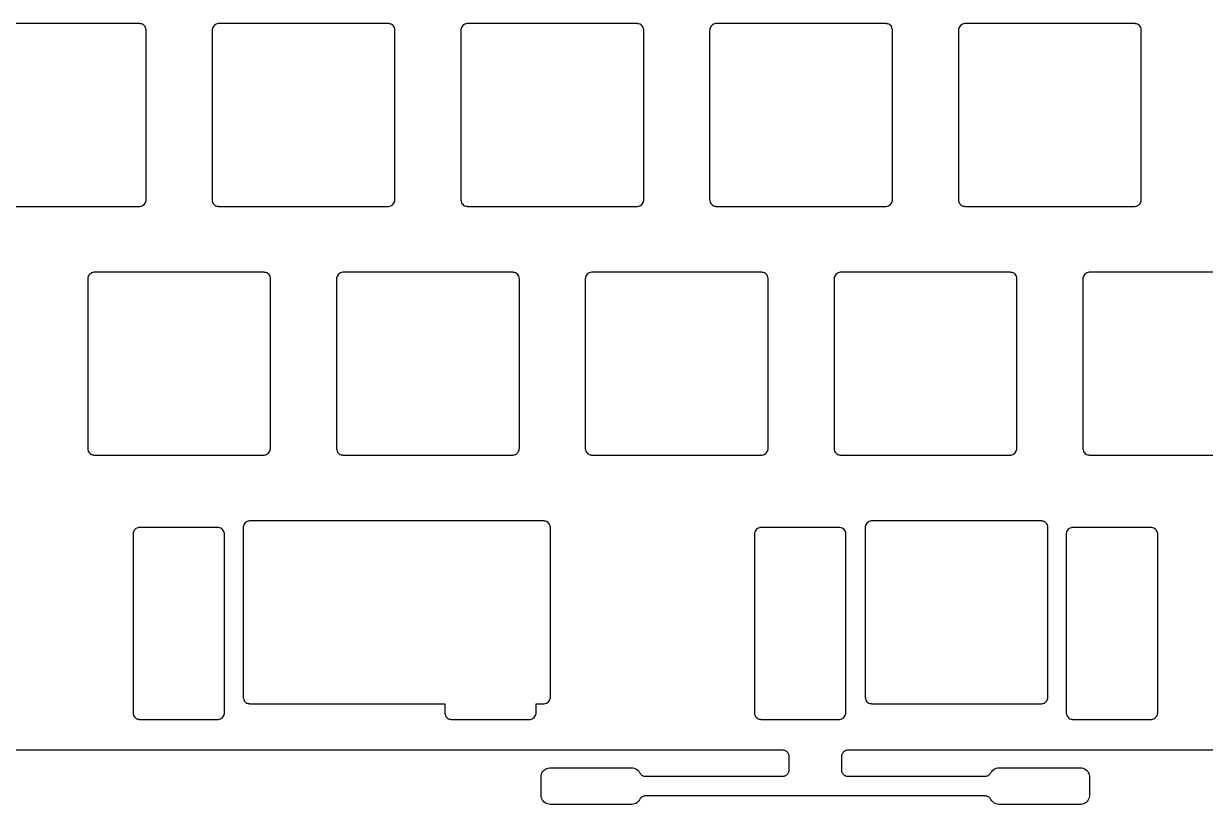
# Model space of a CAD drawing. Header units: millimetres. Extents: x 19 to 338, y -164 to -35.
# Drawn here: x 117.6 to 208.1, y -164.2 to -104.4 of the extents above; entities that cross this region are included whole.
import ezdxf

# ---------------------------------------------------------------- set-up
doc = ezdxf.new("R2010")
doc.units = ezdxf.units.MM
doc.layers.add('Edge.Cuts', color=254, linetype='CONTINUOUS', true_color=0xd0d2cd)

msp = doc.modelspace()

# ---------------------------------------------------------------- linework, layer by layer
at = {"layer": 'Edge.Cuts', "linetype": 'CONTINUOUS'}
for p, q in [((126.490548, -104.438), (113.529843, -104.438)), ((126.535359, -104.440012), (126.490548, -104.438)), ((126.556174, -104.441885), (126.535359, -104.440012)), ((126.644373, -104.457889), (126.556174, -104.441885)), ((126.728297, -104.489385), (126.644373, -104.457889)), ((126.805248, -104.535359), (126.728297, -104.489385)), ((126.872754, -104.594335), (126.805248, -104.535359)), ((126.928645, -104.664417), (126.872754, -104.594335)), ((126.971123, -104.743352), (126.928645, -104.664417)), ((126.998825, -104.828604), (126.971123, -104.743352)), ((126.99885, -104.828712), (126.998825, -104.828604)), ((126.99974, -104.832615), (126.99885, -104.828712)), ((127.011118, -104.910101), (126.99974, -104.832615)), ((127.011865, -104.921167), (127.011118, -104.910101)), ((127.013, -104.954842), (127.011865, -104.921167)), ((127.013, -117.915547), (127.013, -104.954842)), ((132.064012, -104.915644), (132.062, -104.960452)), ((132.062, -104.960452), (132.062, -117.921157)), ((132.065885, -104.894828), (132.064012, -104.915644)), ((132.081889, -104.806628), (132.065885, -104.894828)), ((132.113384, -104.722704), (132.081889, -104.806628)), ((132.159358, -104.645753), (132.113384, -104.722704)), ((132.218334, -104.578246), (132.159358, -104.645753)), ((132.288415, -104.522356), (132.218334, -104.578246)), ((132.36735, -104.479877), (132.288415, -104.522356)), ((132.452602, -104.452175), (132.36735, -104.479877)), ((132.452712, -104.452149), (132.452602, -104.452175)), ((132.456615, -104.451259), (132.452712, -104.452149)), ((132.534149, -104.439878), (132.456615, -104.451259)), ((132.545216, -104.439132), (132.534149, -104.439878)), ((132.578843, -104.438), (132.545216, -104.439132)), ((145.539548, -104.438), (132.578843, -104.438)), ((145.584359, -104.440012), (145.539548, -104.438)), ((145.605174, -104.441885), (145.584359, -104.440012)), ((145.693373, -104.457889), (145.605174, -104.441885)), ((145.777297, -104.489385), (145.693373, -104.457889)), ((145.854248, -104.535359), (145.777297, -104.489385)), ((145.921754, -104.594335), (145.854248, -104.535359)), ((145.977645, -104.664417), (145.921754, -104.594335)), ((146.020123, -104.743352), (145.977645, -104.664417)), ((146.047825, -104.828604), (146.020123, -104.743352)), ((146.04785, -104.828712), (146.047825, -104.828604)), ((146.04874, -104.832615), (146.04785, -104.828712)), ((146.060118, -104.910101), (146.04874, -104.832615)), ((146.060865, -104.921167), (146.060118, -104.910101)), ((146.062, -104.954842), (146.060865, -104.921167)), ((146.062, -117.915547), (146.062, -104.954842)), ((151.115012, -104.915644), (151.113, -104.960452)), ((151.113, -104.960452), (151.113, -117.921157)), ((151.116885, -104.894828), (151.115012, -104.915644)), ((151.132889, -104.806628), (151.116885, -104.894828)), ((151.164384, -104.722704), (151.132889, -104.806628)), ((151.210358, -104.645753), (151.164384, -104.722704)), ((151.269334, -104.578246), (151.210358, -104.645753)), ((151.339415, -104.522356), (151.269334, -104.578246)), ((151.41835, -104.479877), (151.339415, -104.522356)), ((151.503602, -104.452175), (151.41835, -104.479877)), ((151.503712, -104.452149), (151.503602, -104.452175)), ((151.507615, -104.451259), (151.503712, -104.452149)), ((151.585149, -104.439878), (151.507615, -104.451259)), ((151.596216, -104.439132), (151.585149, -104.439878)), ((151.629843, -104.438), (151.596216, -104.439132)), ((164.590548, -104.438), (151.629843, -104.438)), ((164.635359, -104.440012), (164.590548, -104.438)), ((164.656174, -104.441885), (164.635359, -104.440012)), ((164.744373, -104.457889), (164.656174, -104.441885)), ((164.828297, -104.489385), (164.744373, -104.457889)), ((164.905248, -104.535359), (164.828297, -104.489385)), ((164.972754, -104.594335), (164.905248, -104.535359)), ((165.028645, -104.664417), (164.972754, -104.594335)), ((165.071123, -104.743352), (165.028645, -104.664417)), ((165.098825, -104.828604), (165.071123, -104.743352)), ((165.09885, -104.828712), (165.098825, -104.828604)), ((165.09974, -104.832615), (165.09885, -104.828712)), ((165.111118, -104.910101), (165.09974, -104.832615)), ((165.111865, -104.921167), (165.111118, -104.910101)), ((165.113, -104.954842), (165.111865, -104.921167)), ((165.113, -117.915547), (165.113, -104.954842)), ((170.164012, -104.915644), (170.162, -104.960452)), ((170.162, -104.960452), (170.162, -117.921157)), ((170.165885, -104.894828), (170.164012, -104.915644)), ((170.181889, -104.806628), (170.165885, -104.894828)), ((170.213384, -104.722704), (170.181889, -104.806628)), ((170.259358, -104.645753), (170.213384, -104.722704)), ((170.318334, -104.578246), (170.259358, -104.645753)), ((170.388415, -104.522356), (170.318334, -104.578246)), ((170.46735, -104.479877), (170.388415, -104.522356)), ((170.552602, -104.452175), (170.46735, -104.479877)), ((170.552712, -104.452149), (170.552602, -104.452175)), ((170.556615, -104.451259), (170.552712, -104.452149)), ((170.634149, -104.439878), (170.556615, -104.451259)), ((170.645216, -104.439132), (170.634149, -104.439878)), ((170.678843, -104.438), (170.645216, -104.439132)), ((183.639548, -104.438), (170.678843, -104.438)), ((183.684359, -104.440012), (183.639548, -104.438)), ((183.705174, -104.441885), (183.684359, -104.440012)), ((183.793373, -104.457889), (183.705174, -104.441885)), ((183.877297, -104.489385), (183.793373, -104.457889)), ((183.954248, -104.535359), (183.877297, -104.489385)), ((184.021754, -104.594335), (183.954248, -104.535359)), ((184.077645, -104.664417), (184.021754, -104.594335)), ((184.120123, -104.743352), (184.077645, -104.664417)), ((184.147825, -104.828604), (184.120123, -104.743352)), ((184.14785, -104.828712), (184.147825, -104.828604)), ((184.14874, -104.832615), (184.14785, -104.828712)), ((184.160118, -104.910101), (184.14874, -104.832615)), ((184.160865, -104.921167), (184.160118, -104.910101)), ((184.162, -104.954842), (184.160865, -104.921167)), ((184.162, -117.915547), (184.162, -104.954842)), ((189.215012, -104.915644), (189.213, -104.960452)), ((189.213, -104.960452), (189.213, -117.921157)), ((189.216885, -104.894828), (189.215012, -104.915644)), ((189.232889, -104.806628), (189.216885, -104.894828)), ((189.264384, -104.722704), (189.232889, -104.806628)), ((189.310358, -104.645753), (189.264384, -104.722704)), ((189.369334, -104.578246), (189.310358, -104.645753)), ((189.439415, -104.522356), (189.369334, -104.578246)), ((189.51835, -104.479877), (189.439415, -104.522356)), ((189.603602, -104.452175), (189.51835, -104.479877)), ((189.603712, -104.452149), (189.603602, -104.452175)), ((189.607615, -104.451259), (189.603712, -104.452149)), ((189.685149, -104.439878), (189.607615, -104.451259)), ((189.696216, -104.439132), (189.685149, -104.439878)), ((189.729843, -104.438), (189.696216, -104.439132)), ((202.690548, -104.438), (189.729843, -104.438)), ((202.735359, -104.440012), (202.690548, -104.438)), ((202.756174, -104.441885), (202.735359, -104.440012)), ((202.844373, -104.457889), (202.756174, -104.441885)), ((202.928297, -104.489385), (202.844373, -104.457889)), ((203.005248, -104.535359), (202.928297, -104.489385)), ((203.072754, -104.594335), (203.005248, -104.535359)), ((203.128645, -104.664417), (203.072754, -104.594335)), ((203.171123, -104.743352), (203.128645, -104.664417)), ((203.198825, -104.828604), (203.171123, -104.743352)), ((203.19885, -104.828712), (203.198825, -104.828604)), ((203.19974, -104.832615), (203.19885, -104.828712)), ((203.211118, -104.910101), (203.19974, -104.832615)), ((203.211865, -104.921167), (203.211118, -104.910101)), ((203.213, -104.954842), (203.211865, -104.921167)), ((203.213, -117.915547), (203.213, -104.954842)), ((113.535452, -118.438), (126.496157, -118.438)), ((126.496157, -118.438), (126.529832, -118.436865)), ((126.529832, -118.436865), (126.540898, -118.436118)), ((126.540898, -118.436118), (126.618384, -118.42474)), ((126.618384, -118.42474), (126.622287, -118.42385)), ((126.622287, -118.42385), (126.622374, -118.42383)), ((126.622374, -118.42383), (126.707627, -118.396132)), ((126.707627, -118.396132), (126.786564, -118.353657)), ((126.786564, -118.353657), (126.856648, -118.297769)), ((126.856648, -118.297769), (126.915627, -118.230266)), ((126.915627, -118.230266), (126.961605, -118.153316)), ((126.961605, -118.153316), (126.993104, -118.069394)), ((126.993104, -118.069394), (127.009112, -117.981195)), ((127.009112, -117.981195), (127.010986, -117.960379)), ((127.010986, -117.960379), (127.013, -117.915547)), ((132.062, -117.921157), (132.063132, -117.954788)), ((132.063132, -117.954788), (132.063878, -117.965854)), ((132.063878, -117.965854), (132.075259, -118.043384)), ((132.075259, -118.043384), (132.076149, -118.047287)), ((132.076149, -118.047287), (132.076169, -118.047374)), ((132.076169, -118.047374), (132.103867, -118.132627)), ((132.103867, -118.132627), (132.146342, -118.211564)), ((132.146342, -118.211564), (132.20223, -118.281648)), ((132.20223, -118.281648), (132.269733, -118.340627)), ((132.269733, -118.340627), (132.346683, -118.386605)), ((132.346683, -118.386605), (132.430605, -118.418104)), ((132.430605, -118.418104), (132.518804, -118.434112)), ((132.518804, -118.434112), (132.53962, -118.435986)), ((132.53962, -118.435986), (132.584452, -118.438)), ((132.584452, -118.438), (145.545157, -118.438)), ((145.545157, -118.438), (145.578832, -118.436865)), ((145.578832, -118.436865), (145.589898, -118.436118)), ((145.589898, -118.436118), (145.667384, -118.42474)), ((145.667384, -118.42474), (145.671287, -118.42385)), ((145.671287, -118.42385), (145.671374, -118.42383)), ((145.671374, -118.42383), (145.756627, -118.396132)), ((145.756627, -118.396132), (145.835564, -118.353657)), ((145.835564, -118.353657), (145.905648, -118.297769)), ((145.905648, -118.297769), (145.964627, -118.230266)), ((145.964627, -118.230266), (146.010605, -118.153316)), ((146.010605, -118.153316), (146.042104, -118.069394)), ((146.042104, -118.069394), (146.058112, -117.981195)), ((146.058112, -117.981195), (146.059986, -117.960379)), ((146.059986, -117.960379), (146.062, -117.915547)), ((151.113, -117.921157), (151.114132, -117.954788)), ((151.114132, -117.954788), (151.114878, -117.965854)), ((151.114878, -117.965854), (151.126259, -118.043384)), ((151.126259, -118.043384), (151.127149, -118.047287)), ((151.127149, -118.047287), (151.127169, -118.047374)), ((151.127169, -118.047374), (151.154867, -118.132627)), ((151.154867, -118.132627), (151.197342, -118.211564)), ((151.197342, -118.211564), (151.25323, -118.281648)), ((151.25323, -118.281648), (151.320733, -118.340627)), ((151.320733, -118.340627), (151.397683, -118.386605)), ((151.397683, -118.386605), (151.481605, -118.418104)), ((151.481605, -118.418104), (151.569804, -118.434112)), ((151.569804, -118.434112), (151.59062, -118.435986)), ((151.59062, -118.435986), (151.635452, -118.438)), ((151.635452, -118.438), (164.596157, -118.438)), ((164.596157, -118.438), (164.629832, -118.436865)), ((164.629832, -118.436865), (164.640898, -118.436118)), ((164.640898, -118.436118), (164.718384, -118.42474)), ((164.718384, -118.42474), (164.722287, -118.42385)), ((164.722287, -118.42385), (164.722374, -118.42383)), ((164.722374, -118.42383), (164.807627, -118.396132)), ((164.807627, -118.396132), (164.886564, -118.353657)), ((164.886564, -118.353657), (164.956648, -118.297769)), ((164.956648, -118.297769), (165.015627, -118.230266)), ((165.015627, -118.230266), (165.061605, -118.153316)), ((165.061605, -118.153316), (165.093104, -118.069394)), ((165.093104, -118.069394), (165.109112, -117.981195)), ((165.109112, -117.981195), (165.110986, -117.960379)), ((165.110986, -117.960379), (165.113, -117.915547)), ((170.162, -117.921157), (170.163132, -117.954788)), ((170.163132, -117.954788), (170.163878, -117.965854)), ((170.163878, -117.965854), (170.175259, -118.043384)), ((170.175259, -118.043384), (170.176149, -118.047287)), ((170.176149, -118.047287), (170.176169, -118.047374)), ((170.176169, -118.047374), (170.203867, -118.132627)), ((170.203867, -118.132627), (170.246342, -118.211564)), ((170.246342, -118.211564), (170.30223, -118.281648)), ((170.30223, -118.281648), (170.369733, -118.340627)), ((170.369733, -118.340627), (170.446683, -118.386605)), ((170.446683, -118.386605), (170.530605, -118.418104)), ((170.530605, -118.418104), (170.618804, -118.434112)), ((170.618804, -118.434112), (170.63962, -118.435986)), ((170.63962, -118.435986), (170.684452, -118.438)), ((170.684452, -118.438), (183.645157, -118.438)), ((183.645157, -118.438), (183.678832, -118.436865)), ((183.678832, -118.436865), (183.689898, -118.436118)), ((183.689898, -118.436118), (183.767384, -118.42474)), ((183.767384, -118.42474), (183.771287, -118.42385)), ((183.771287, -118.42385), (183.771374, -118.42383)), ((183.771374, -118.42383), (183.856627, -118.396132)), ((183.856627, -118.396132), (183.935564, -118.353657)), ((183.935564, -118.353657), (184.005648, -118.297769)), ((184.005648, -118.297769), (184.064627, -118.230266)), ((184.064627, -118.230266), (184.110605, -118.153316)), ((184.110605, -118.153316), (184.142104, -118.069394)), ((184.142104, -118.069394), (184.158112, -117.981195)), ((184.158112, -117.981195), (184.159986, -117.960379)), ((184.159986, -117.960379), (184.162, -117.915547)), ((189.213, -117.921157), (189.214132, -117.954788)), ((189.214132, -117.954788), (189.214878, -117.965854)), ((189.214878, -117.965854), (189.226259, -118.043384)), ((189.226259, -118.043384), (189.227149, -118.047287)), ((189.227149, -118.047287), (189.227169, -118.047374)), ((189.227169, -118.047374), (189.254867, -118.132627)), ((189.254867, -118.132627), (189.297342, -118.211564)), ((189.297342, -118.211564), (189.35323, -118.281648)), ((189.35323, -118.281648), (189.420733, -118.340627)), ((189.420733, -118.340627), (189.497683, -118.386605)), ((189.497683, -118.386605), (189.581605, -118.418104)), ((189.581605, -118.418104), (189.669804, -118.434112)), ((189.669804, -118.434112), (189.69062, -118.435986)), ((189.69062, -118.435986), (189.735452, -118.438)), ((189.735452, -118.438), (202.696157, -118.438)), ((202.696157, -118.438), (202.729832, -118.436865)), ((202.729832, -118.436865), (202.740898, -118.436118)), ((202.740898, -118.436118), (202.818384, -118.42474)), ((202.818384, -118.42474), (202.822287, -118.42385)), ((202.822287, -118.42385), (202.822374, -118.42383)), ((202.822374, -118.42383), (202.907627, -118.396132)), ((202.907627, -118.396132), (202.986564, -118.353657)), ((202.986564, -118.353657), (203.056648, -118.297769)), ((203.056648, -118.297769), (203.115627, -118.230266)), ((203.115627, -118.230266), (203.161605, -118.153316)), ((203.161605, -118.153316), (203.193104, -118.069394)), ((203.193104, -118.069394), (203.209112, -117.981195)), ((203.209112, -117.981195), (203.210986, -117.960379)), ((203.210986, -117.960379), (203.213, -117.915547)), ((122.540012, -123.965644), (122.538, -124.010452)), ((122.541885, -123.944828), (122.540012, -123.965644)), ((122.557889, -123.856628), (122.541885, -123.944828)), ((122.589384, -123.772704), (122.557889, -123.856628)), ((122.635358, -123.695753), (122.589384, -123.772704)), ((122.694334, -123.628246), (122.635358, -123.695753)), ((122.764415, -123.572356), (122.694334, -123.628246)), ((122.84335, -123.529877), (122.764415, -123.572356)), ((122.928602, -123.502175), (122.84335, -123.529877)), ((122.928712, -123.502149), (122.928602, -123.502175)), ((122.932615, -123.501259), (122.928712, -123.502149)), ((123.010149, -123.489878), (122.932615, -123.501259)), ((123.021216, -123.489132), (123.010149, -123.489878)), ((123.054843, -123.488), (123.021216, -123.489132)), ((136.015548, -123.488), (123.054843, -123.488)), ((136.060359, -123.490012), (136.015548, -123.488)), ((136.081174, -123.491885), (136.060359, -123.490012)), ((136.169373, -123.507889), (136.081174, -123.491885)), ((136.253297, -123.539385), (136.169373, -123.507889)), ((136.330248, -123.585359), (136.253297, -123.539385)), ((136.397754, -123.644335), (136.330248, -123.585359)), ((136.453645, -123.714417), (136.397754, -123.644335)), ((136.496123, -123.793352), (136.453645, -123.714417)), ((136.523825, -123.878604), (136.496123, -123.793352)), ((136.52385, -123.878712), (136.523825, -123.878604)), ((136.52474, -123.882615), (136.52385, -123.878712)), ((136.536118, -123.960101), (136.52474, -123.882615)), ((136.536865, -123.971167), (136.536118, -123.960101)), ((141.590012, -123.965644), (141.588, -124.010452)), ((141.591885, -123.944828), (141.590012, -123.965644)), ((141.607889, -123.856628), (141.591885, -123.944828)), ((141.639384, -123.772704), (141.607889, -123.856628)), ((141.685358, -123.695753), (141.639384, -123.772704)), ((141.744334, -123.628246), (141.685358, -123.695753)), ((141.814415, -123.572356), (141.744334, -123.628246)), ((141.89335, -123.529877), (141.814415, -123.572356)), ((141.978602, -123.502175), (141.89335, -123.529877)), ((141.978712, -123.502149), (141.978602, -123.502175)), ((141.982615, -123.501259), (141.978712, -123.502149)), ((142.060149, -123.489878), (141.982615, -123.501259)), ((142.071216, -123.489132), (142.060149, -123.489878)), ((142.104843, -123.488), (142.071216, -123.489132)), ((155.065548, -123.488), (142.104843, -123.488)), ((155.110359, -123.490012), (155.065548, -123.488)), ((155.131174, -123.491885), (155.110359, -123.490012)), ((155.219373, -123.507889), (155.131174, -123.491885)), ((155.303297, -123.539385), (155.219373, -123.507889)), ((155.380248, -123.585359), (155.303297, -123.539385)), ((155.447754, -123.644335), (155.380248, -123.585359)), ((155.503645, -123.714417), (155.447754, -123.644335)), ((155.546123, -123.793352), (155.503645, -123.714417)), ((155.573825, -123.878604), (155.546123, -123.793352)), ((155.57385, -123.878712), (155.573825, -123.878604)), ((155.57474, -123.882615), (155.57385, -123.878712)), ((155.586118, -123.960101), (155.57474, -123.882615)), ((155.586865, -123.971167), (155.586118, -123.960101)), ((160.640012, -123.965644), (160.638, -124.010452)), ((160.641885, -123.944828), (160.640012, -123.965644)), ((160.657889, -123.856628), (160.641885, -123.944828)), ((160.689384, -123.772704), (160.657889, -123.856628)), ((160.735358, -123.695753), (160.689384, -123.772704)), ((160.794334, -123.628246), (160.735358, -123.695753)), ((160.864415, -123.572356), (160.794334, -123.628246)), ((160.94335, -123.529877), (160.864415, -123.572356)), ((161.028602, -123.502175), (160.94335, -123.529877)), ((161.028712, -123.502149), (161.028602, -123.502175)), ((161.032615, -123.501259), (161.028712, -123.502149)), ((161.110149, -123.489878), (161.032615, -123.501259)), ((161.121216, -123.489132), (161.110149, -123.489878)), ((161.154843, -123.488), (161.121216, -123.489132)), ((174.115548, -123.488), (161.154843, -123.488)), ((174.160359, -123.490012), (174.115548, -123.488)), ((174.181174, -123.491885), (174.160359, -123.490012)), ((174.269373, -123.507889), (174.181174, -123.491885)), ((174.353297, -123.539385), (174.269373, -123.507889)), ((174.430248, -123.585359), (174.353297, -123.539385)), ((174.497754, -123.644335), (174.430248, -123.585359)), ((174.553645, -123.714417), (174.497754, -123.644335)), ((174.596123, -123.793352), (174.553645, -123.714417)), ((174.623825, -123.878604), (174.596123, -123.793352)), ((174.62385, -123.878712), (174.623825, -123.878604)), ((174.62474, -123.882615), (174.62385, -123.878712)), ((174.636118, -123.960101), (174.62474, -123.882615)), ((174.636865, -123.971167), (174.636118, -123.960101)), ((179.690012, -123.965644), (179.688, -124.010452)), ((179.691885, -123.944828), (179.690012, -123.965644)), ((179.707889, -123.856628), (179.691885, -123.944828)), ((179.739384, -123.772704), (179.707889, -123.856628)), ((179.785358, -123.695753), (179.739384, -123.772704)), ((179.844334, -123.628246), (179.785358, -123.695753)), ((179.914415, -123.572356), (179.844334, -123.628246)), ((179.99335, -123.529877), (179.914415, -123.572356)), ((180.078602, -123.502175), (179.99335, -123.529877)), ((180.078712, -123.502149), (180.078602, -123.502175)), ((180.082615, -123.501259), (180.078712, -123.502149)), ((180.160149, -123.489878), (180.082615, -123.501259)), ((180.171216, -123.489132), (180.160149, -123.489878)), ((180.204843, -123.488), (180.171216, -123.489132)), ((193.165548, -123.488), (180.204843, -123.488)), ((193.210359, -123.490012), (193.165548, -123.488)), ((193.231174, -123.491885), (193.210359, -123.490012)), ((193.319373, -123.507889), (193.231174, -123.491885)), ((193.403297, -123.539385), (193.319373, -123.507889)), ((193.480248, -123.585359), (193.403297, -123.539385)), ((193.547754, -123.644335), (193.480248, -123.585359)), ((193.603645, -123.714417), (193.547754, -123.644335)), ((193.646123, -123.793352), (193.603645, -123.714417)), ((193.673825, -123.878604), (193.646123, -123.793352)), ((193.67385, -123.878712), (193.673825, -123.878604)), ((193.67474, -123.882615), (193.67385, -123.878712)), ((193.686118, -123.960101), (193.67474, -123.882615)), ((193.686865, -123.971167), (193.686118, -123.960101)), ((198.740012, -123.965644), (198.738, -124.010452)), ((198.741885, -123.944828), (198.740012, -123.965644)), ((198.757889, -123.856628), (198.741885, -123.944828)), ((198.789384, -123.772704), (198.757889, -123.856628)), ((198.835358, -123.695753), (198.789384, -123.772704)), ((198.894334, -123.628246), (198.835358, -123.695753)), ((198.964415, -123.572356), (198.894334, -123.628246)), ((199.04335, -123.529877), (198.964415, -123.572356)), ((199.128602, -123.502175), (199.04335, -123.529877)), ((199.128712, -123.502149), (199.128602, -123.502175)), ((199.132615, -123.501259), (199.128712, -123.502149)), ((199.210149, -123.489878), (199.132615, -123.501259)), ((199.221216, -123.489132), (199.210149, -123.489878)), ((199.254843, -123.488), (199.221216, -123.489132)), ((212.215548, -123.488), (199.254843, -123.488)), ((122.538, -124.010452), (122.538, -136.971157)), ((136.538, -124.004842), (136.536865, -123.971167)), ((136.538, -136.965547), (136.538, -124.004842)), ((141.588, -124.010452), (141.588, -136.971157)), ((155.588, -124.004842), (155.586865, -123.971167)), ((155.588, -136.965547), (155.588, -124.004842)), ((160.638, -124.010452), (160.638, -136.971157)), ((174.638, -124.004842), (174.636865, -123.971167)), ((174.638, -136.965547), (174.638, -124.004842)), ((179.688, -124.010452), (179.688, -136.971157)), ((193.688, -124.004842), (193.686865, -123.971167)), ((193.688, -136.965547), (193.688, -124.004842)), ((198.738, -124.010452), (198.738, -136.971157)), ((122.538, -136.971157), (122.539132, -137.004788)), ((122.539132, -137.004788), (122.539878, -137.015854)), ((122.539878, -137.015854), (122.551259, -137.093384)), ((122.551259, -137.093384), (122.552149, -137.097287)), ((122.552149, -137.097287), (122.552169, -137.097374)), ((122.552169, -137.097374), (122.579867, -137.182627)), ((122.579867, -137.182627), (122.622342, -137.261564)), ((122.622342, -137.261564), (122.67823, -137.331648)), ((122.67823, -137.331648), (122.745733, -137.390627)), ((122.745733, -137.390627), (122.822683, -137.436605)), ((122.822683, -137.436605), (122.906605, -137.468104)), ((122.906605, -137.468104), (122.994804, -137.484112)), ((122.994804, -137.484112), (123.01562, -137.485986)), ((123.01562, -137.485986), (123.060452, -137.488)), ((123.060452, -137.488), (136.021157, -137.488)), ((136.021157, -137.488), (136.054832, -137.486865)), ((136.054832, -137.486865), (136.065898, -137.486118)), ((136.065898, -137.486118), (136.143384, -137.47474)), ((136.143384, -137.47474), (136.147287, -137.47385)), ((136.147287, -137.47385), (136.147374, -137.47383)), ((136.147374, -137.47383), (136.232627, -137.446132)), ((136.232627, -137.446132), (136.311564, -137.403657)), ((136.311564, -137.403657), (136.381648, -137.347769)), ((136.381648, -137.347769), (136.440627, -137.280266)), ((136.440627, -137.280266), (136.486605, -137.203316)), ((136.486605, -137.203316), (136.518104, -137.119394)), ((136.518104, -137.119394), (136.534112, -137.031195)), ((136.534112, -137.031195), (136.535986, -137.010379)), ((136.535986, -137.010379), (136.538, -136.965547)), ((141.588, -136.971157), (141.589132, -137.004788)), ((141.589132, -137.004788), (141.589878, -137.015854)), ((141.589878, -137.015854), (141.601259, -137.093384)), ((141.601259, -137.093384), (141.602149, -137.097287)), ((141.602149, -137.097287), (141.602169, -137.097374)), ((141.602169, -137.097374), (141.629867, -137.182627)), ((141.629867, -137.182627), (141.672342, -137.261564)), ((141.672342, -137.261564), (141.72823, -137.331648)), ((141.72823, -137.331648), (141.795733, -137.390627)), ((141.795733, -137.390627), (141.872683, -137.436605)), ((141.872683, -137.436605), (141.956605, -137.468104)), ((141.956605, -137.468104), (142.044804, -137.484112)), ((142.044804, -137.484112), (142.06562, -137.485986)), ((142.06562, -137.485986), (142.110452, -137.488)), ((142.110452, -137.488), (155.071157, -137.488)), ((155.071157, -137.488), (155.104832, -137.486865)), ((155.104832, -137.486865), (155.115898, -137.486118)), ((155.115898, -137.486118), (155.193384, -137.47474)), ((155.193384, -137.47474), (155.197287, -137.47385)), ((155.197287, -137.47385), (155.197374, -137.47383)), ((155.197374, -137.47383), (155.282627, -137.446132)), ((155.282627, -137.446132), (155.361564, -137.403657)), ((155.361564, -137.403657), (155.431648, -137.347769)), ((155.431648, -137.347769), (155.490627, -137.280266)), ((155.490627, -137.280266), (155.536605, -137.203316)), ((155.536605, -137.203316), (155.568104, -137.119394)), ((155.568104, -137.119394), (155.584112, -137.031195)), ((155.584112, -137.031195), (155.585986, -137.010379)), ((155.585986, -137.010379), (155.588, -136.965547)), ((160.638, -136.971157), (160.639132, -137.004788)), ((160.639132, -137.004788), (160.639878, -137.015854)), ((160.639878, -137.015854), (160.651259, -137.093384)), ((160.651259, -137.093384), (160.652149, -137.097287)), ((160.652149, -137.097287), (160.652169, -137.097374)), ((160.652169, -137.097374), (160.679867, -137.182627)), ((160.679867, -137.182627), (160.722342, -137.261564)), ((160.722342, -137.261564), (160.77823, -137.331648)), ((160.77823, -137.331648), (160.845733, -137.390627)), ((160.845733, -137.390627), (160.922683, -137.436605)), ((160.922683, -137.436605), (161.006605, -137.468104)), ((161.006605, -137.468104), (161.094804, -137.484112)), ((161.094804, -137.484112), (161.11562, -137.485986)), ((161.11562, -137.485986), (161.160452, -137.488)), ((161.160452, -137.488), (174.121157, -137.488)), ((174.121157, -137.488), (174.154832, -137.486865)), ((174.154832, -137.486865), (174.165898, -137.486118)), ((174.165898, -137.486118), (174.243384, -137.47474)), ((174.243384, -137.47474), (174.247287, -137.47385)), ((174.247287, -137.47385), (174.247374, -137.47383)), ((174.247374, -137.47383), (174.332627, -137.446132)), ((174.332627, -137.446132), (174.411564, -137.403657)), ((174.411564, -137.403657), (174.481648, -137.347769)), ((174.481648, -137.347769), (174.540627, -137.280266)), ((174.540627, -137.280266), (174.586605, -137.203316)), ((174.586605, -137.203316), (174.618104, -137.119394)), ((174.618104, -137.119394), (174.634112, -137.031195)), ((174.634112, -137.031195), (174.635986, -137.010379)), ((174.635986, -137.010379), (174.638, -136.965547)), ((179.688, -136.971157), (179.689132, -137.004788)), ((179.689132, -137.004788), (179.689878, -137.015854)), ((179.689878, -137.015854), (179.701259, -137.093384)), ((179.701259, -137.093384), (179.702149, -137.097287)), ((179.702149, -137.097287), (179.702169, -137.097374)), ((179.702169, -137.097374), (179.729867, -137.182627)), ((179.729867, -137.182627), (179.772342, -137.261564)), ((179.772342, -137.261564), (179.82823, -137.331648)), ((179.82823, -137.331648), (179.895733, -137.390627)), ((179.895733, -137.390627), (179.972683, -137.436605)), ((179.972683, -137.436605), (180.056605, -137.468104)), ((180.056605, -137.468104), (180.144804, -137.484112)), ((180.144804, -137.484112), (180.16562, -137.485986)), ((180.16562, -137.485986), (180.210452, -137.488)), ((180.210452, -137.488), (193.171157, -137.488)), ((193.171157, -137.488), (193.204832, -137.486865)), ((193.204832, -137.486865), (193.215898, -137.486118)), ((193.215898, -137.486118), (193.293384, -137.47474)), ((193.293384, -137.47474), (193.297287, -137.47385)), ((193.297287, -137.47385), (193.297374, -137.47383)), ((193.297374, -137.47383), (193.382627, -137.446132)), ((193.382627, -137.446132), (193.461564, -137.403657)), ((193.461564, -137.403657), (193.531648, -137.347769)), ((193.531648, -137.347769), (193.590627, -137.280266)), ((193.590627, -137.280266), (193.636605, -137.203316)), ((193.636605, -137.203316), (193.668104, -137.119394)), ((193.668104, -137.119394), (193.684112, -137.031195)), ((193.684112, -137.031195), (193.685986, -137.010379)), ((193.685986, -137.010379), (193.688, -136.965547)), ((198.738, -136.971157), (198.739132, -137.004788)), ((198.739132, -137.004788), (198.739878, -137.015854)), ((198.739878, -137.015854), (198.751259, -137.093384)), ((198.751259, -137.093384), (198.752149, -137.097287)), ((198.752149, -137.097287), (198.752169, -137.097374)), ((198.752169, -137.097374), (198.779867, -137.182627)), ((198.779867, -137.182627), (198.822342, -137.261564)), ((198.822342, -137.261564), (198.87823, -137.331648)), ((198.87823, -137.331648), (198.945733, -137.390627)), ((198.945733, -137.390627), (199.022683, -137.436605)), ((199.022683, -137.436605), (199.106605, -137.468104)), ((199.106605, -137.468104), (199.194804, -137.484112)), ((199.194804, -137.484112), (199.21562, -137.485986)), ((199.21562, -137.485986), (199.260452, -137.488)), ((199.260452, -137.488), (212.221157, -137.488)), ((134.463889, -142.906628), (134.447885, -142.994828)), ((134.495384, -142.822704), (134.463889, -142.906628)), ((134.541358, -142.745753), (134.495384, -142.822704)), ((134.600334, -142.678246), (134.541358, -142.745753)), ((134.670415, -142.622356), (134.600334, -142.678246)), ((134.74935, -142.579877), (134.670415, -142.622356)), ((134.834602, -142.552175), (134.74935, -142.579877)), ((134.834712, -142.552149), (134.834602, -142.552175)), ((134.838615, -142.551259), (134.834712, -142.552149)), ((134.916149, -142.539878), (134.838615, -142.551259)), ((134.927216, -142.539132), (134.916149, -142.539878)), ((134.960843, -142.538), (134.927216, -142.539132)), ((157.446548, -142.538), (134.960843, -142.538)), ((157.491359, -142.540012), (157.446548, -142.538)), ((157.512174, -142.541885), (157.491359, -142.540012)), ((157.600373, -142.557889), (157.512174, -142.541885)), ((157.684297, -142.589385), (157.600373, -142.557889)), ((157.761248, -142.635359), (157.684297, -142.589385)), ((157.828754, -142.694335), (157.761248, -142.635359)), ((157.884645, -142.764417), (157.828754, -142.694335)), ((157.927123, -142.843352), (157.884645, -142.764417)), ((157.954825, -142.928604), (157.927123, -142.843352)), ((157.95485, -142.928712), (157.954825, -142.928604)), ((157.95574, -142.932615), (157.95485, -142.928712)), ((157.967118, -143.010101), (157.95574, -142.932615)), ((182.088889, -142.906628), (182.072885, -142.994828)), ((182.120384, -142.822704), (182.088889, -142.906628)), ((182.166358, -142.745753), (182.120384, -142.822704)), ((182.225334, -142.678246), (182.166358, -142.745753)), ((182.295415, -142.622356), (182.225334, -142.678246)), ((182.37435, -142.579877), (182.295415, -142.622356)), ((182.459602, -142.552175), (182.37435, -142.579877)), ((182.459712, -142.552149), (182.459602, -142.552175)), ((182.463615, -142.551259), (182.459712, -142.552149)), ((182.541149, -142.539878), (182.463615, -142.551259)), ((182.552216, -142.539132), (182.541149, -142.539878)), ((182.585843, -142.538), (182.552216, -142.539132)), ((195.546548, -142.538), (182.585843, -142.538)), ((195.591359, -142.540012), (195.546548, -142.538)), ((195.612174, -142.541885), (195.591359, -142.540012)), ((195.700373, -142.557889), (195.612174, -142.541885)), ((195.784297, -142.589385), (195.700373, -142.557889)), ((195.861248, -142.635359), (195.784297, -142.589385)), ((195.928754, -142.694335), (195.861248, -142.635359)), ((195.984645, -142.764417), (195.928754, -142.694335)), ((196.027123, -142.843352), (195.984645, -142.764417)), ((196.054825, -142.928604), (196.027123, -142.843352)), ((196.05485, -142.928712), (196.054825, -142.928604)), ((196.05574, -142.932615), (196.05485, -142.928712)), ((196.067118, -143.010101), (196.05574, -142.932615)), ((126.008012, -143.515644), (126.006, -143.560452)), ((126.006, -143.560452), (126.006, -157.221157)), ((126.009885, -143.494828), (126.008012, -143.515644)), ((126.025889, -143.406628), (126.009885, -143.494828)), ((126.057384, -143.322704), (126.025889, -143.406628)), ((126.103358, -143.245753), (126.057384, -143.322704)), ((126.162334, -143.178246), (126.103358, -143.245753)), ((126.232415, -143.122356), (126.162334, -143.178246)), ((126.31135, -143.079877), (126.232415, -143.122356)), ((126.396602, -143.052175), (126.31135, -143.079877)), ((126.396712, -143.052149), (126.396602, -143.052175)), ((126.400615, -143.051259), (126.396712, -143.052149)), ((126.478149, -143.039878), (126.400615, -143.051259)), ((126.489216, -143.039132), (126.478149, -143.039878)), ((126.522843, -143.038), (126.489216, -143.039132)), ((132.483548, -143.038), (126.522843, -143.038)), ((132.528359, -143.040012), (132.483548, -143.038)), ((132.549174, -143.041885), (132.528359, -143.040012)), ((132.637373, -143.057889), (132.549174, -143.041885)), ((132.721297, -143.089385), (132.637373, -143.057889)), ((132.798248, -143.135359), (132.721297, -143.089385)), ((132.865754, -143.194335), (132.798248, -143.135359)), ((132.921645, -143.264417), (132.865754, -143.194335)), ((132.964123, -143.343352), (132.921645, -143.264417)), ((132.991825, -143.428604), (132.964123, -143.343352)), ((132.99185, -143.428712), (132.991825, -143.428604)), ((132.99274, -143.432615), (132.99185, -143.428712)), ((133.004118, -143.510101), (132.99274, -143.432615)), ((133.004865, -143.521167), (133.004118, -143.510101)), ((133.006, -143.554842), (133.004865, -143.521167)), ((133.006, -157.215547), (133.006, -143.554842)), ((134.446012, -143.015644), (134.444, -143.060452)), ((134.444, -143.060452), (134.444, -156.021157)), ((134.447885, -142.994828), (134.446012, -143.015644)), ((157.967865, -143.021167), (157.967118, -143.010101)), ((157.969, -143.054842), (157.967865, -143.021167)), ((157.969, -156.015547), (157.969, -143.054842)), ((173.595012, -143.515644), (173.593, -143.560452)), ((173.593, -143.560452), (173.593, -157.221157)), ((173.596885, -143.494828), (173.595012, -143.515644)), ((173.612889, -143.406628), (173.596885, -143.494828)), ((173.644384, -143.322704), (173.612889, -143.406628)), ((173.690358, -143.245753), (173.644384, -143.322704)), ((173.749334, -143.178246), (173.690358, -143.245753)), ((173.819415, -143.122356), (173.749334, -143.178246)), ((173.89835, -143.079877), (173.819415, -143.122356)), ((173.983602, -143.052175), (173.89835, -143.079877)), ((173.983712, -143.052149), (173.983602, -143.052175)), ((173.987615, -143.051259), (173.983712, -143.052149)), ((174.065149, -143.039878), (173.987615, -143.051259)), ((174.076216, -143.039132), (174.065149, -143.039878)), ((174.109843, -143.038), (174.076216, -143.039132)), ((180.070548, -143.038), (174.109843, -143.038)), ((180.115359, -143.040012), (180.070548, -143.038)), ((180.136174, -143.041885), (180.115359, -143.040012)), ((180.224373, -143.057889), (180.136174, -143.041885)), ((180.308297, -143.089385), (180.224373, -143.057889)), ((180.385248, -143.135359), (180.308297, -143.089385)), ((180.452754, -143.194335), (180.385248, -143.135359)), ((180.508645, -143.264417), (180.452754, -143.194335)), ((180.551123, -143.343352), (180.508645, -143.264417)), ((180.578825, -143.428604), (180.551123, -143.343352)), ((180.57885, -143.428712), (180.578825, -143.428604)), ((180.57974, -143.432615), (180.57885, -143.428712)), ((180.591118, -143.510101), (180.57974, -143.432615)), ((180.591865, -143.521167), (180.591118, -143.510101)), ((180.593, -143.554842), (180.591865, -143.521167)), ((180.593, -157.215547), (180.593, -143.554842)), ((182.071012, -143.015644), (182.069, -143.060452)), ((182.069, -143.060452), (182.069, -156.021157)), ((182.072885, -142.994828), (182.071012, -143.015644)), ((196.067865, -143.021167), (196.067118, -143.010101)), ((196.069, -143.054842), (196.067865, -143.021167)), ((196.069, -156.015547), (196.069, -143.054842)), ((197.471012, -143.515644), (197.469, -143.560452)), ((197.469, -143.560452), (197.469, -157.221157)), ((197.472885, -143.494828), (197.471012, -143.515644)), ((197.488889, -143.406628), (197.472885, -143.494828)), ((197.520384, -143.322704), (197.488889, -143.406628)), ((197.566358, -143.245753), (197.520384, -143.322704)), ((197.625334, -143.178246), (197.566358, -143.245753)), ((197.695415, -143.122356), (197.625334, -143.178246)), ((197.77435, -143.079877), (197.695415, -143.122356)), ((197.859602, -143.052175), (197.77435, -143.079877)), ((197.859712, -143.052149), (197.859602, -143.052175)), ((197.863615, -143.051259), (197.859712, -143.052149)), ((197.941149, -143.039878), (197.863615, -143.051259)), ((197.952216, -143.039132), (197.941149, -143.039878)), ((197.985843, -143.038), (197.952216, -143.039132)), ((203.946548, -143.038), (197.985843, -143.038)), ((203.991359, -143.040012), (203.946548, -143.038)), ((204.012174, -143.041885), (203.991359, -143.040012)), ((204.100373, -143.057889), (204.012174, -143.041885)), ((204.184297, -143.089385), (204.100373, -143.057889)), ((204.261248, -143.135359), (204.184297, -143.089385)), ((204.328754, -143.194335), (204.261248, -143.135359)), ((204.384645, -143.264417), (204.328754, -143.194335)), ((204.427123, -143.343352), (204.384645, -143.264417)), ((204.454825, -143.428604), (204.427123, -143.343352)), ((204.45485, -143.428712), (204.454825, -143.428604)), ((204.45574, -143.432615), (204.45485, -143.428712)), ((204.467118, -143.510101), (204.45574, -143.432615)), ((204.467865, -143.521167), (204.467118, -143.510101)), ((204.469, -143.554842), (204.467865, -143.521167)), ((204.469, -157.215547), (204.469, -143.554842)), ((134.444, -156.021157), (134.445132, -156.054788)), ((134.445132, -156.054788), (134.445878, -156.065854)), ((134.445878, -156.065854), (134.457259, -156.143384)), ((134.457259, -156.143384), (134.458149, -156.147287)), ((134.458149, -156.147287), (134.458169, -156.147374)), ((134.458169, -156.147374), (134.485867, -156.232627)), ((134.485867, -156.232627), (134.528342, -156.311564)), ((134.528342, -156.311564), (134.58423, -156.381648)), ((134.58423, -156.381648), (134.651733, -156.440627)), ((134.651733, -156.440627), (134.728683, -156.486605)), ((134.728683, -156.486605), (134.812605, -156.518104)), ((134.812605, -156.518104), (134.900804, -156.534112)), ((134.900804, -156.534112), (134.92162, -156.535986)), ((134.92162, -156.535986), (134.966452, -156.538)), ((134.966452, -156.538), (149.856745, -156.538)), ((149.856745, -156.538), (149.861695, -156.538166)), ((149.861695, -156.538166), (149.875186, -156.540147)), ((149.875186, -156.540147), (149.878359, -156.541178)), ((149.878359, -156.541178), (149.881376, -156.557802)), ((156.884146, -156.544816), (156.885178, -156.541639)), ((156.885178, -156.541639), (156.901801, -156.538623)), ((156.901801, -156.538623), (156.915679, -156.538)), ((156.915679, -156.538), (157.452157, -156.538)), ((157.452157, -156.538), (157.485832, -156.536865)), ((157.485832, -156.536865), (157.496898, -156.536118)), ((157.496898, -156.536118), (157.574384, -156.52474)), ((157.574384, -156.52474), (157.578287, -156.52385)), ((157.578287, -156.52385), (157.578374, -156.52383)), ((157.578374, -156.52383), (157.663627, -156.496132)), ((157.663627, -156.496132), (157.742564, -156.453657)), ((157.742564, -156.453657), (157.812648, -156.397769)), ((157.812648, -156.397769), (157.871627, -156.330266)), ((157.871627, -156.330266), (157.917605, -156.253316)), ((157.917605, -156.253316), (157.949104, -156.169394)), ((157.949104, -156.169394), (157.965112, -156.081195)), ((157.965112, -156.081195), (157.966986, -156.060379)), ((157.966986, -156.060379), (157.969, -156.015547)), ((182.069, -156.021157), (182.070132, -156.054788)), ((182.070132, -156.054788), (182.070878, -156.065854)), ((182.070878, -156.065854), (182.082259, -156.143384)), ((182.082259, -156.143384), (182.083149, -156.147287)), ((182.083149, -156.147287), (182.083169, -156.147374)), ((182.083169, -156.147374), (182.110867, -156.232627)), ((182.110867, -156.232627), (182.153342, -156.311564)), ((182.153342, -156.311564), (182.20923, -156.381648)), ((182.20923, -156.381648), (182.276733, -156.440627)), ((182.276733, -156.440627), (182.353683, -156.486605)), ((182.353683, -156.486605), (182.437605, -156.518104)), ((182.437605, -156.518104), (182.525804, -156.534112)), ((182.525804, -156.534112), (182.54662, -156.535986)), ((182.54662, -156.535986), (182.591452, -156.538)), ((182.591452, -156.538), (195.552157, -156.538)), ((195.552157, -156.538), (195.585832, -156.536865)), ((195.585832, -156.536865), (195.596898, -156.536118)), ((195.596898, -156.536118), (195.674384, -156.52474)), ((195.674384, -156.52474), (195.678287, -156.52385)), ((195.678287, -156.52385), (195.678374, -156.52383)), ((195.678374, -156.52383), (195.763627, -156.496132)), ((195.763627, -156.496132), (195.842564, -156.453657)), ((195.842564, -156.453657), (195.912648, -156.397769)), ((195.912648, -156.397769), (195.971627, -156.330266)), ((195.971627, -156.330266), (196.017605, -156.253316)), ((196.017605, -156.253316), (196.049104, -156.169394)), ((196.049104, -156.169394), (196.065112, -156.081195)), ((196.065112, -156.081195), (196.066986, -156.060379)), ((196.066986, -156.060379), (196.069, -156.015547)), ((126.006, -157.221157), (126.007132, -157.254788)), ((126.007132, -157.254788), (126.007878, -157.265854)), ((126.007878, -157.265854), (126.019259, -157.343384)), ((126.019259, -157.343384), (126.020149, -157.347287)), ((126.020149, -157.347287), (126.020169, -157.347374)), ((126.020169, -157.347374), (126.047867, -157.432627)), ((126.047867, -157.432627), (126.090342, -157.511564)), ((132.954605, -157.453316), (132.986104, -157.369394)), ((132.986104, -157.369394), (133.002112, -157.281195)), ((133.002112, -157.281195), (133.003986, -157.260379)), ((133.003986, -157.260379), (133.006, -157.215547)), ((149.881376, -156.557802), (149.882, -156.571662)), ((149.882, -156.571662), (149.882, -157.221157)), ((149.882, -157.221157), (149.883132, -157.254788)), ((149.883132, -157.254788), (149.883878, -157.265854)), ((149.883878, -157.265854), (149.895259, -157.343384)), ((149.895259, -157.343384), (149.896149, -157.347287)), ((149.896149, -157.347287), (149.896169, -157.347374)), ((149.896169, -157.347374), (149.923867, -157.432627)), ((149.923867, -157.432627), (149.966342, -157.511564)), ((156.830605, -157.453316), (156.862104, -157.369394)), ((156.862104, -157.369394), (156.878112, -157.281195)), ((156.878112, -157.281195), (156.879986, -157.260379)), ((156.879986, -157.260379), (156.882, -157.215547)), ((156.882, -156.563254), (156.882166, -156.558303)), ((156.882, -157.215547), (156.882, -156.563254)), ((156.882166, -156.558303), (156.884146, -156.544816)), ((173.593, -157.221157), (173.594132, -157.254788)), ((173.594132, -157.254788), (173.594878, -157.265854)), ((173.594878, -157.265854), (173.606259, -157.343384)), ((173.606259, -157.343384), (173.607149, -157.347287)), ((173.607149, -157.347287), (173.607169, -157.347374)), ((173.607169, -157.347374), (173.634867, -157.432627)), ((173.634867, -157.432627), (173.677342, -157.511564)), ((180.541605, -157.453316), (180.573104, -157.369394)), ((180.573104, -157.369394), (180.589112, -157.281195)), ((180.589112, -157.281195), (180.590986, -157.260379)), ((180.590986, -157.260379), (180.593, -157.215547)), ((197.469, -157.221157), (197.470132, -157.254788)), ((197.470132, -157.254788), (197.470878, -157.265854)), ((197.470878, -157.265854), (197.482259, -157.343384)), ((197.482259, -157.343384), (197.483149, -157.347287)), ((197.483149, -157.347287), (197.483169, -157.347374)), ((197.483169, -157.347374), (197.510867, -157.432627)), ((197.510867, -157.432627), (197.553342, -157.511564)), ((204.417605, -157.453316), (204.449104, -157.369394)), ((204.449104, -157.369394), (204.465112, -157.281195)), ((204.465112, -157.281195), (204.466986, -157.260379)), ((204.466986, -157.260379), (204.469, -157.215547)), ((126.090342, -157.511564), (126.14623, -157.581648)), ((126.14623, -157.581648), (126.213733, -157.640627)), ((126.213733, -157.640627), (126.290683, -157.686605)), ((126.290683, -157.686605), (126.374605, -157.718104)), ((126.374605, -157.718104), (126.462804, -157.734112)), ((126.462804, -157.734112), (126.48362, -157.735986)), ((126.48362, -157.735986), (126.528452, -157.738)), ((126.528452, -157.738), (132.489157, -157.738)), ((132.489157, -157.738), (132.522832, -157.736865)), ((132.522832, -157.736865), (132.533898, -157.736118)), ((132.533898, -157.736118), (132.611384, -157.72474)), ((132.611384, -157.72474), (132.615287, -157.72385)), ((132.615287, -157.72385), (132.615374, -157.72383)), ((132.615374, -157.72383), (132.700627, -157.696132)), ((132.700627, -157.696132), (132.779564, -157.653657)), ((132.779564, -157.653657), (132.849648, -157.597769)), ((132.849648, -157.597769), (132.908627, -157.530266)), ((132.908627, -157.530266), (132.954605, -157.453316)), ((149.966342, -157.511564), (150.02223, -157.581648)), ((150.02223, -157.581648), (150.089733, -157.640627)), ((150.089733, -157.640627), (150.166683, -157.686605)), ((150.166683, -157.686605), (150.250605, -157.718104)), ((150.250605, -157.718104), (150.338804, -157.734112)), ((150.338804, -157.734112), (150.35962, -157.735986)), ((150.35962, -157.735986), (150.404452, -157.738)), ((150.404452, -157.738), (156.365157, -157.738)), ((156.365157, -157.738), (156.398832, -157.736865)), ((156.398832, -157.736865), (156.409898, -157.736118)), ((156.409898, -157.736118), (156.487384, -157.72474)), ((156.487384, -157.72474), (156.491287, -157.72385)), ((156.491287, -157.72385), (156.491374, -157.72383)), ((156.491374, -157.72383), (156.576627, -157.696132)), ((156.576627, -157.696132), (156.655564, -157.653657)), ((156.655564, -157.653657), (156.725648, -157.597769)), ((156.725648, -157.597769), (156.784627, -157.530266)), ((156.784627, -157.530266), (156.830605, -157.453316)), ((173.677342, -157.511564), (173.73323, -157.581648)), ((173.73323, -157.581648), (173.800733, -157.640627)), ((173.800733, -157.640627), (173.877683, -157.686605)), ((173.877683, -157.686605), (173.961605, -157.718104)), ((173.961605, -157.718104), (174.049804, -157.734112)), ((174.049804, -157.734112), (174.07062, -157.735986)), ((174.07062, -157.735986), (174.115452, -157.738)), ((174.115452, -157.738), (180.076157, -157.738)), ((180.076157, -157.738), (180.109832, -157.736865)), ((180.109832, -157.736865), (180.120898, -157.736118)), ((180.120898, -157.736118), (180.198384, -157.72474)), ((180.198384, -157.72474), (180.202287, -157.72385)), ((180.202287, -157.72385), (180.202374, -157.72383)), ((180.202374, -157.72383), (180.287627, -157.696132)), ((180.287627, -157.696132), (180.366564, -157.653657)), ((180.366564, -157.653657), (180.436648, -157.597769)), ((180.436648, -157.597769), (180.495627, -157.530266)), ((180.495627, -157.530266), (180.541605, -157.453316)), ((197.553342, -157.511564), (197.60923, -157.581648)), ((197.60923, -157.581648), (197.676733, -157.640627)), ((197.676733, -157.640627), (197.753683, -157.686605)), ((197.753683, -157.686605), (197.837605, -157.718104)), ((197.837605, -157.718104), (197.925804, -157.734112)), ((197.925804, -157.734112), (197.94662, -157.735986)), ((197.94662, -157.735986), (197.991452, -157.738)), ((197.991452, -157.738), (203.952157, -157.738)), ((203.952157, -157.738), (203.985832, -157.736865)), ((203.985832, -157.736865), (203.996898, -157.736118)), ((203.996898, -157.736118), (204.074384, -157.72474)), ((204.074384, -157.72474), (204.078287, -157.72385)), ((204.078287, -157.72385), (204.078374, -157.72383)), ((204.078374, -157.72383), (204.163627, -157.696132)), ((204.163627, -157.696132), (204.242564, -157.653657)), ((204.242564, -157.653657), (204.312648, -157.597769)), ((204.312648, -157.597769), (204.371627, -157.530266)), ((204.371627, -157.530266), (204.417605, -157.453316)), ((175.738215, -160.1), (74.595708, -160.1)), ((175.76175, -160.100792), (175.738215, -160.1)), ((175.793353, -160.102922), (175.76175, -160.100792)), ((175.842651, -160.110353), (175.793353, -160.102922)), ((175.886249, -160.120304), (175.842651, -160.110353)), ((175.928591, -160.134765), (175.886249, -160.120304)), ((175.969716, -160.152342), (175.928591, -160.134765)), ((176.008794, -160.174131), (175.969716, -160.152342)), ((180.517152, -160.159409), (180.4784, -160.181782)), ((180.557438, -160.140009), (180.517152, -160.159409)), ((180.599562, -160.124914), (180.557438, -160.140009)), ((180.642674, -160.113015), (180.599562, -160.124914)), ((180.686804, -160.105687), (180.642674, -160.113015)), ((180.734353, -160.101408), (180.686804, -160.105687)), ((180.765708, -160.1), (180.734353, -160.101408)), ((281.908215, -160.1), (180.765708, -160.1)), ((176.046117, -160.198768), (176.008794, -160.174131)), ((176.080675, -160.227183), (176.046117, -160.198768)), ((176.113001, -160.25809), (176.080675, -160.227183)), ((176.141932, -160.292222), (176.113001, -160.25809)), ((176.168217, -160.3284), (176.141932, -160.292222)), ((176.19059, -160.367152), (176.168217, -160.3284)), ((176.20999, -160.407438), (176.19059, -160.367152)), ((176.225085, -160.449562), (176.20999, -160.407438)), ((176.236984, -160.492674), (176.225085, -160.449562)), ((176.244312, -160.536804), (176.236984, -160.492674)), ((176.248591, -160.584353), (176.244312, -160.536804)), ((176.25, -160.615708), (176.248591, -160.584353)), ((176.25, -161.588215), (176.25, -160.615708)), ((180.250792, -160.588249), (180.25, -160.611784)), ((180.25, -160.611784), (180.25, -161.584291)), ((180.252922, -160.556646), (180.250792, -160.588249)), ((180.260353, -160.507348), (180.252922, -160.556646)), ((180.270304, -160.46375), (180.260353, -160.507348)), ((180.284765, -160.421408), (180.270304, -160.46375)), ((180.302342, -160.380283), (180.284765, -160.421408)), ((180.324131, -160.341205), (180.302342, -160.380283)), ((180.348768, -160.303882), (180.324131, -160.341205)), ((180.377183, -160.269324), (180.348768, -160.303882)), ((180.40809, -160.236998), (180.377183, -160.269324)), ((180.442222, -160.208067), (180.40809, -160.236998)), ((180.4784, -160.181782), (180.442222, -160.208067)), ((157.257818, -162.04567), (157.281099, -161.943671)), ((157.281099, -161.943671), (157.319322, -161.846281)), ((157.319322, -161.846281), (157.371633, -161.755676)), ((157.371633, -161.755676), (157.436864, -161.673879)), ((157.436864, -161.673879), (157.513557, -161.602718)), ((157.513557, -161.602718), (157.6, -161.543782)), ((157.6, -161.543782), (157.694261, -161.498388)), ((157.694261, -161.498388), (157.794235, -161.46755)), ((157.794235, -161.46755), (157.897689, -161.451957)), ((157.897689, -161.451957), (157.95, -161.45)), ((157.95, -161.45), (164.185201, -161.45)), ((164.185201, -161.45), (164.289531, -161.457818)), ((164.289531, -161.457818), (164.39153, -161.481099)), ((164.39153, -161.481099), (164.48892, -161.519322)), ((164.48892, -161.519322), (164.579525, -161.571633)), ((164.579525, -161.571633), (164.661322, -161.636864)), ((164.661322, -161.636864), (164.732483, -161.713557)), ((164.732483, -161.713557), (164.791419, -161.8)), ((164.791419, -161.8), (164.801958, -161.819941)), ((164.801958, -161.819941), (164.831782, -161.871599)), ((164.831782, -161.871599), (164.858067, -161.907777)), ((164.858067, -161.907777), (164.886998, -161.941909)), ((164.886998, -161.941909), (164.919324, -161.972816)), ((164.919324, -161.972816), (164.953882, -162.001231)), ((176.057777, -161.991932), (176.091909, -161.963001)), ((176.091909, -161.963001), (176.122816, -161.930675)), ((176.122816, -161.930675), (176.151231, -161.896117)), ((176.151231, -161.896117), (176.175868, -161.858794)), ((176.175868, -161.858794), (176.197657, -161.819716)), ((176.197657, -161.819716), (176.215234, -161.778591)), ((176.215234, -161.778591), (176.229695, -161.736249)), ((176.229695, -161.736249), (176.239646, -161.692651)), ((176.239646, -161.692651), (176.247077, -161.643353)), ((176.247077, -161.643353), (176.249207, -161.61175)), ((176.249207, -161.61175), (176.25, -161.588215)), ((180.25, -161.584291), (180.251408, -161.615646)), ((180.251408, -161.615646), (180.255687, -161.663195)), ((180.255687, -161.663195), (180.263015, -161.707325)), ((180.263015, -161.707325), (180.274914, -161.750437)), ((180.274914, -161.750437), (180.290009, -161.792561)), ((180.290009, -161.792561), (180.309409, -161.832847)), ((180.309409, -161.832847), (180.331782, -161.871599)), ((180.331782, -161.871599), (180.358067, -161.907777)), ((180.358067, -161.907777), (180.386998, -161.941909)), ((180.386998, -161.941909), (180.419324, -161.972816)), ((180.419324, -161.972816), (180.453882, -162.001231)), ((191.557777, -161.991932), (191.591909, -161.963001)), ((191.591909, -161.963001), (191.622816, -161.930675)), ((191.622816, -161.930675), (191.651231, -161.896117)), ((191.651231, -161.896117), (191.675868, -161.858794)), ((191.675868, -161.858794), (191.703574, -161.809105)), ((191.703574, -161.809105), (191.761211, -161.72179)), ((191.761211, -161.72179), (191.831217, -161.644041)), ((191.831217, -161.644041), (191.912029, -161.577594)), ((191.912029, -161.577594), (192.001842, -161.523934)), ((192.001842, -161.523934), (192.09865, -161.484259)), ((192.09865, -161.484259), (192.200289, -161.459456)), ((192.200289, -161.459456), (192.30449, -161.450078)), ((192.30449, -161.450078), (192.314958, -161.45)), ((192.314958, -161.45), (198.55, -161.45)), ((198.55, -161.45), (198.65433, -161.457818)), ((198.65433, -161.457818), (198.756329, -161.481099)), ((198.756329, -161.481099), (198.853719, -161.519322)), ((198.853719, -161.519322), (198.944324, -161.571633)), ((198.944324, -161.571633), (199.026121, -161.636864)), ((199.026121, -161.636864), (199.097282, -161.713557)), ((199.097282, -161.713557), (199.156218, -161.8)), ((199.156218, -161.8), (199.201612, -161.894261)), ((199.201612, -161.894261), (199.23245, -161.994235)), ((157.25, -162.15), (157.257818, -162.04567)), ((157.25, -163.55), (157.25, -162.15)), ((164.953882, -162.001231), (164.991205, -162.025868)), ((164.991205, -162.025868), (165.030283, -162.047657)), ((165.030283, -162.047657), (165.071408, -162.065234)), ((165.071408, -162.065234), (165.11375, -162.079695)), ((165.11375, -162.079695), (165.157348, -162.089646)), ((165.157348, -162.089646), (165.206646, -162.097077)), ((165.206646, -162.097077), (165.238249, -162.099207)), ((165.238249, -162.099207), (165.261785, -162.1)), ((165.261785, -162.1), (175.734292, -162.1)), ((175.734292, -162.1), (175.765646, -162.098591)), ((175.765646, -162.098591), (175.813195, -162.094312)), ((175.813195, -162.094312), (175.857325, -162.086984)), ((175.857325, -162.086984), (175.900437, -162.075085)), ((175.900437, -162.075085), (175.942561, -162.05999)), ((175.942561, -162.05999), (175.982847, -162.04059)), ((175.982847, -162.04059), (176.021599, -162.018217)), ((176.021599, -162.018217), (176.057777, -161.991932)), ((180.453882, -162.001231), (180.491205, -162.025868)), ((180.491205, -162.025868), (180.530283, -162.047657)), ((180.530283, -162.047657), (180.571408, -162.065234)), ((180.571408, -162.065234), (180.61375, -162.079695)), ((180.61375, -162.079695), (180.657348, -162.089646)), ((180.657348, -162.089646), (180.706646, -162.097077)), ((180.706646, -162.097077), (180.738249, -162.099207)), ((180.738249, -162.099207), (180.761785, -162.1)), ((180.761785, -162.1), (191.234292, -162.1)), ((191.234292, -162.1), (191.265646, -162.098591)), ((191.265646, -162.098591), (191.313195, -162.094312)), ((191.313195, -162.094312), (191.357325, -162.086984)), ((191.357325, -162.086984), (191.400437, -162.075085)), ((191.400437, -162.075085), (191.442561, -162.05999)), ((191.442561, -162.05999), (191.482847, -162.04059)), ((191.482847, -162.04059), (191.521599, -162.018217)), ((191.521599, -162.018217), (191.557777, -161.991932)), ((199.23245, -161.994235), (199.248043, -162.097689)), ((199.248043, -162.097689), (199.25, -162.15)), ((199.25, -162.15), (199.25, -163.55)), ((157.251957, -163.602311), (157.25, -163.55)), ((157.26755, -163.705765), (157.251957, -163.602311)), ((157.298388, -163.805739), (157.26755, -163.705765)), ((164.877183, -163.769324), (164.848768, -163.803882)), ((164.90809, -163.736998), (164.877183, -163.769324)), ((164.942222, -163.708067), (164.90809, -163.736998)), ((164.9784, -163.681782), (164.942222, -163.708067)), ((165.017152, -163.659409), (164.9784, -163.681782)), ((165.057438, -163.640009), (165.017152, -163.659409)), ((165.099562, -163.624914), (165.057438, -163.640009)), ((165.142674, -163.613015), (165.099562, -163.624914)), ((165.186804, -163.605687), (165.142674, -163.613015)), ((165.234353, -163.601408), (165.186804, -163.605687)), ((165.265708, -163.6), (165.234353, -163.601408)), ((191.238215, -163.6), (165.265708, -163.6)), ((191.26175, -163.600792), (191.238215, -163.6)), ((191.293353, -163.602922), (191.26175, -163.600792)), ((191.342651, -163.610353), (191.293353, -163.602922)), ((191.386249, -163.620304), (191.342651, -163.610353)), ((191.428591, -163.634765), (191.386249, -163.620304)), ((191.469716, -163.652342), (191.428591, -163.634765)), ((191.508794, -163.674131), (191.469716, -163.652342)), ((191.546117, -163.698768), (191.508794, -163.674131)), ((191.580675, -163.727183), (191.546117, -163.698768)), ((191.613001, -163.75809), (191.580675, -163.727183)), ((191.641932, -163.792222), (191.613001, -163.75809)), ((199.218901, -163.756329), (199.180678, -163.853719)), ((199.242182, -163.65433), (199.218901, -163.756329)), ((199.25, -163.55), (199.242182, -163.65433)), ((157.343782, -163.9), (157.298388, -163.805739)), ((157.402718, -163.986443), (157.343782, -163.9)), ((157.473879, -164.063136), (157.402718, -163.986443)), ((157.555676, -164.128367), (157.473879, -164.063136)), ((157.646281, -164.180678), (157.555676, -164.128367)), ((157.743671, -164.218901), (157.646281, -164.180678)), ((157.84567, -164.242182), (157.743671, -164.218901)), ((157.95, -164.25), (157.84567, -164.242182)), ((164.185042, -164.25), (157.95, -164.25)), ((164.19551, -164.249922), (164.185042, -164.25)), ((164.299711, -164.240544), (164.19551, -164.249922)), ((164.40135, -164.215741), (164.299711, -164.240544)), ((164.498158, -164.176066), (164.40135, -164.215741)), ((164.587971, -164.122406), (164.498158, -164.176066)), ((164.668783, -164.055959), (164.587971, -164.122406)), ((164.738789, -163.97821), (164.668783, -164.055959)), ((164.796426, -163.890895), (164.738789, -163.97821)), ((164.824131, -163.841205), (164.796426, -163.890895)), ((164.848768, -163.803882), (164.824131, -163.841205)), ((191.668217, -163.8284), (191.641932, -163.792222)), ((191.698041, -163.880058), (191.668217, -163.8284)), ((191.708581, -163.9), (191.698041, -163.880058)), ((191.767517, -163.986443), (191.708581, -163.9)), ((191.838678, -164.063136), (191.767517, -163.986443)), ((191.920475, -164.128367), (191.838678, -164.063136)), ((192.01108, -164.180678), (191.920475, -164.128367)), ((192.10847, -164.218901), (192.01108, -164.180678)), ((192.210469, -164.242182), (192.10847, -164.218901)), ((192.314799, -164.25), (192.210469, -164.242182)), ((198.55, -164.25), (192.314799, -164.25)), ((198.602311, -164.248043), (198.55, -164.25)), ((198.705765, -164.23245), (198.602311, -164.248043)), ((198.805739, -164.201612), (198.705765, -164.23245)), ((198.9, -164.156218), (198.805739, -164.201612)), ((198.986443, -164.097282), (198.9, -164.156218)), ((199.063136, -164.026121), (198.986443, -164.097282)), ((199.128367, -163.944324), (199.063136, -164.026121)), ((199.180678, -163.853719), (199.128367, -163.944324))]:
    msp.add_line(p, q, dxfattribs=at)

doc.saveas('drawing.dxf')
